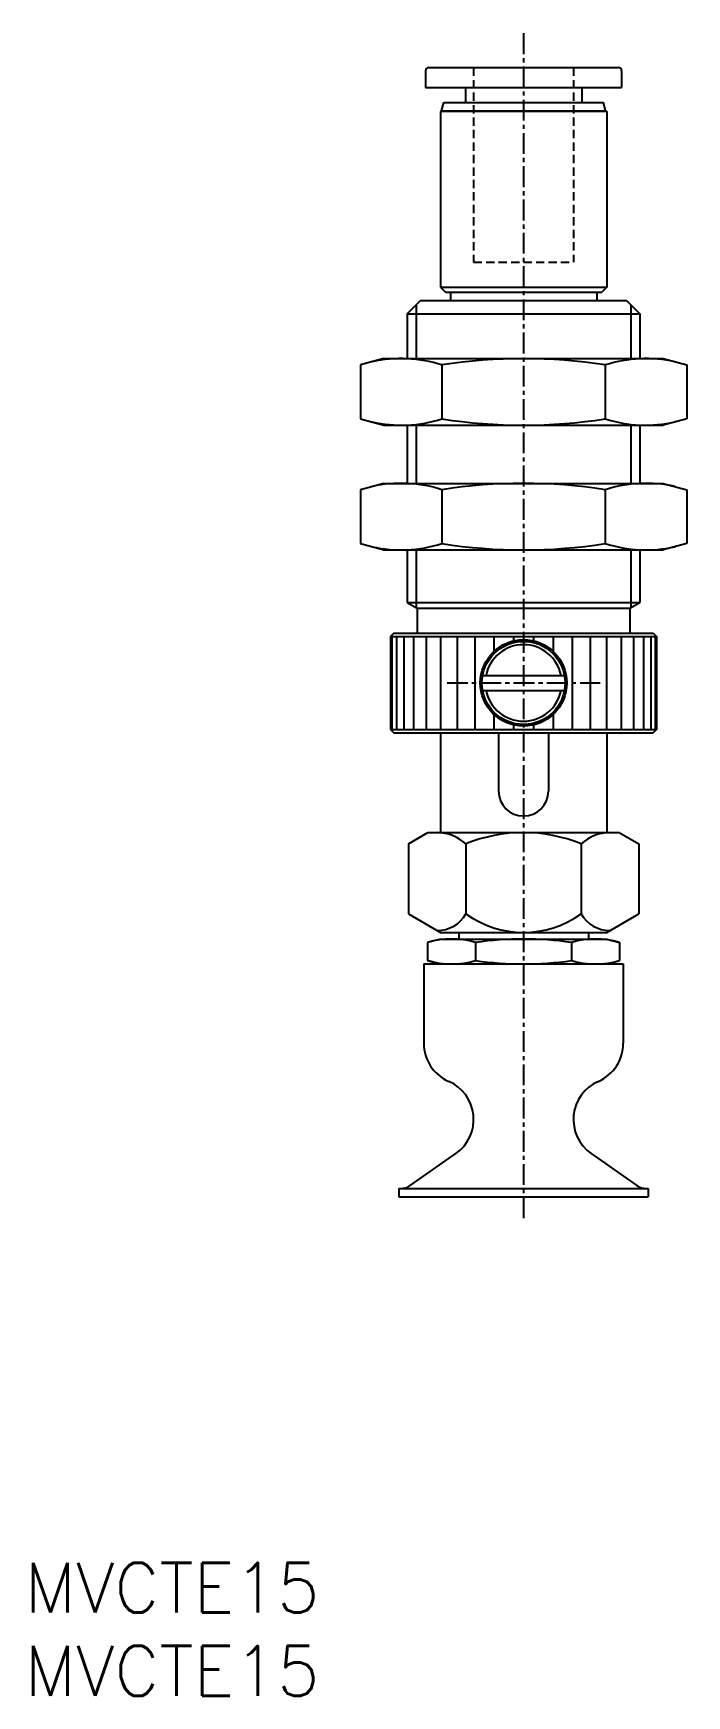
# Model space of a CAD drawing. Extents: x 0.5 to 39.8, y 0 to 100.
import ezdxf

# ---------------------------------------------------------------- set-up
doc = ezdxf.new("R2010")
doc.units = 0
doc.linetypes.add('CENTER', pattern=[2, 1.25, -0.25, 0.25, -0.25])
doc.linetypes.add('DASHED', pattern=[0.75, 0.5, -0.25])
doc.layers.get('0').update_dxf_attribs({"linetype": 'CONTINUOUS'})
doc.layers.add('CENTER', color=1, linetype='CENTER')
doc.styles.get("Standard").update_dxf_attribs({"font": 'txt.shx'})

# ---------------------------------------------------------------- blocks, each defined once
blk = doc.blocks.new('*U9')
at = {"color": 7, "linetype": 'CONTINUOUS'}
blk.add_text('MVCTE15', height=3, dxfattribs=at).set_placement((0, 0))
blk = doc.blocks.new('*U10')
at = {"color": 7, "linetype": 'CONTINUOUS'}
blk.add_text('MVCTE15', height=3, dxfattribs=at).set_placement((0, 5))

msp = doc.modelspace()

# ---------------------------------------------------------------- linework, layer by layer
at = {"color": 7, "linetype": 'CONTINUOUS'}
for p, q in [((24.1, 97.7), (24.1, 96.7)), ((24.3, 97.9), (35.7, 97.9)), ((35.9, 97.7), (35.9, 96.7)), ((24.1, 96.7), (35.9, 96.7)), ((26.5, 96.7), (26.5, 95.8)), ((33.5, 96.7), (33.5, 95.8)), ((25.066, 95.3), (25, 95.262)), ((35, 95.262), (25, 95.262)), ((25, 95.262), (25, 84.7)), ((25.066, 95.3), (25.2, 95.8)), ((25.066, 95.3), (34.934, 95.3)), ((25.2, 95.8), (34.8, 95.8)), ((34.934, 95.3), (34.8, 95.8)), ((34.934, 95.3), (35, 95.262)), ((35, 95.262), (35, 84.7)), ((25, 84.7), (35, 84.7)), ((25, 84.7), (25.3, 84.4)), ((25.3, 84.4), (34.7, 84.4)), ((25.6, 84.4), (25.6, 83.9)), ((34.4, 84.4), (34.4, 83.9)), ((35, 84.7), (34.7, 84.4)), ((23, 83.1), (23.8, 83.9)), ((23, 83.1), (23, 80.4)), ((23, 83.1), (37, 83.1)), ((23.542, 83.642), (23.542, 80.4)), ((23.8, 83.9), (36.2, 83.9)), ((36.2, 83.9), (37, 83.1)), ((36.459, 83.642), (36.459, 80.4)), ((37, 83.1), (37, 80.4)), ((21.6, 80.4), (20.185, 80.021)), ((20.185, 80.021), (20.185, 76.779)), ((21.6, 80.4), (38.4, 80.4)), ((25.093, 80.021), (25.093, 76.779)), ((34.907, 80.021), (34.907, 76.779)), ((38.4, 80.4), (39.815, 80.021)), ((39.815, 80.021), (39.815, 76.779)), ((20.185, 76.779), (21.6, 76.4)), ((21.6, 76.4), (38.4, 76.4)), ((23, 76.4), (23, 72.9)), ((23.542, 76.4), (23.542, 72.9)), ((36.459, 76.4), (36.459, 72.9)), ((37, 76.4), (37, 72.9)), ((39.815, 76.779), (38.4, 76.4)), ((21.6, 72.9), (20.185, 72.521)), ((20.185, 72.521), (20.185, 69.279)), ((21.6, 72.9), (38.4, 72.9)), ((25.093, 72.521), (25.093, 69.279)), ((34.907, 72.521), (34.907, 69.279)), ((38.4, 72.9), (39.815, 72.521)), ((39.815, 72.521), (39.815, 69.279)), ((20.185, 69.279), (21.6, 68.9)), ((39.815, 69.279), (38.4, 68.9)), ((21.6, 68.9), (38.4, 68.9)), ((23, 68.9), (23, 65.746)), ((23.542, 68.9), (23.542, 65.434)), ((36.459, 68.9), (36.459, 65.434)), ((37, 68.9), (37, 65.746)), ((23, 65.746), (23.6, 65.4)), ((23, 65.746), (37, 65.746)), ((23.6, 65.4), (36.4, 65.4)), ((23.6, 65.4), (23.6, 63.9)), ((36.4, 65.4), (37, 65.746)), ((36.4, 65.4), (36.4, 63.9)), ((22.2, 63.9), (22, 63.7)), ((22, 63.7), (22, 58.1)), ((22, 63.7), (38, 63.7)), ((22.089, 63.7), (22.089, 58.1)), ((22.2, 63.9), (37.8, 63.9)), ((22.355, 63.7), (22.355, 58.1)), ((22.792, 63.7), (22.792, 58.1)), ((23.39, 63.7), (23.39, 58.1)), ((24.136, 63.7), (24.136, 58.1)), ((25.012, 63.7), (25.012, 58.1)), ((26, 63.7), (26, 58.1)), ((27.077, 63.7), (27.077, 58.1)), ((28.22, 63.7), (28.22, 62.795)), ((29.402, 63.7), (29.402, 63.43)), ((30.598, 63.7), (30.598, 63.43)), ((31.78, 63.7), (31.78, 62.795)), ((32.923, 63.7), (32.923, 58.1)), ((34, 63.7), (34, 58.1)), ((34.988, 63.7), (34.988, 58.1)), ((35.864, 63.7), (35.864, 58.1)), ((36.61, 63.7), (36.61, 58.1)), ((37.208, 63.7), (37.208, 58.1)), ((37.645, 63.7), (37.645, 58.1)), ((37.8, 63.9), (38, 63.7)), ((37.911, 63.7), (37.911, 58.1)), ((38, 63.7), (38, 58.1)), ((27.541, 61.35), (32.459, 61.35)), ((27.541, 60.45), (32.459, 60.45)), ((28.22, 59.005), (28.22, 58.1)), ((31.78, 59.005), (31.78, 58.1)), ((22, 58.1), (22.2, 57.9)), ((22, 58.1), (38, 58.1)), ((29.402, 58.37), (29.402, 58.1)), ((30.598, 58.37), (30.598, 58.1)), ((38, 58.1), (37.8, 57.9)), ((22.2, 57.9), (37.8, 57.9)), ((25, 57.9), (25, 51.9)), ((28.5, 57.9), (28.5, 54.4)), ((31.5, 57.9), (31.5, 54.4)), ((35, 57.9), (35, 51.9)), ((23.072, 51.22), (24.25, 51.9)), ((23.072, 51.22), (23.072, 47.013)), ((24.25, 51.9), (35.75, 51.9)), ((26.536, 51.22), (26.536, 47.013)), ((33.464, 51.22), (33.464, 47.013)), ((35.75, 51.9), (36.928, 51.22)), ((36.928, 51.22), (36.928, 47.013)), ((23.072, 47.013), (25, 45.9)), ((35, 45.9), (36.928, 47.013)), ((24.226, 45.293), (24.226, 44.207)), ((25, 45.5), (24.227, 45.293)), ((25, 45.9), (35, 45.9)), ((25, 45.5), (35, 45.5)), ((26.1, 45.9), (26.1, 45.5)), ((27.113, 45.293), (27.113, 44.207)), ((32.887, 45.293), (32.887, 44.207)), ((33.9, 45.9), (33.9, 45.5)), ((35, 45.5), (35.773, 45.293)), ((35.774, 45.293), (35.774, 44.207)), ((24, 44), (36, 44)), ((24, 44), (24, 39.235)), ((25, 44), (24.226, 44.207)), ((35, 44), (35.773, 44.207)), ((36, 44), (36, 39.235)), ((23.187, 30.681), (25.934, 32.604)), ((34.066, 32.604), (36.813, 30.681)), ((22.5, 30.5), (37.5, 30.5)), ((22.5, 30.5), (22.5, 30)), ((22.5, 30), (37.5, 30)), ((37.5, 30.5), (37.5, 30))]:
    msp.add_line(p, q, dxfattribs=at)
at = {"color": 3, "linetype": 'DASHED'}
for p, q in [((27, 97.9), (27, 86.2)), ((33, 97.9), (33, 86.2)), ((27, 86.2), (33, 86.2))]:
    msp.add_line(p, q, dxfattribs=at)
at = {"color": 7, "linetype": 'CONTINUOUS'}
for radius in [2.6, 2.5]:
    msp.add_circle((30, 60.9), radius, dxfattribs=at)
for centre, radius, start, end in [((24.3, 97.7), 0.2, 90, 180), ((35.7, 97.7), 0.2, 0, 90), ((22.639, 72.27), 8.13, 72.43297, 102.43233), ((30, 48.45), 31.95, 81.16457, 98.83543), ((37.361, 72.27), 8.13, 77.56711, 107.56703), ((22.639, 84.53), 8.13, 257.56714, 287.56703), ((30, 108.35), 31.95, 261.16457, 278.83543), ((37.361, 84.53), 8.13, 252.43297, 282.43221), ((22.639, 64.77), 8.13, 72.43297, 102.43233), ((30, 40.95), 31.95, 81.16457, 98.83543), ((37.361, 64.77), 8.13, 77.56711, 107.56703), ((22.639, 77.03), 8.13, 257.56714, 287.56703), ((30, 100.85), 31.95, 261.16457, 278.83543), ((37.361, 77.03), 8.13, 252.43297, 282.43221), ((30, 60.9), 2.3, 11.28284, 168.71716), ((30, 60.9), 2.3, 191.28284, 348.71716), ((30, 54.4), 1.5, 180, 0), ((24.804, 49.355), 2.545, 47.11672, 90), ((30, 42.739), 9.161, 67.78069, 112.21931), ((35.196, 49.355), 2.545, 90, 132.88328), ((24.804, 48.013), 2, 270, 330), ((30, 51.846), 5.946, 234.3686, 305.6314), ((35.196, 48.013), 2, 210, 270), ((25.67, 40.37), 5.13, 73.65713, 106.34286), ((30, 25.293), 20.207, 81.7868, 98.21321), ((34.33, 40.37), 5.13, 73.65713, 106.34286), ((25.67, 49.13), 5.13, 253.65714, 286.34287), ((30, 64.207), 20.207, 261.78679, 278.2132), ((34.33, 49.13), 5.13, 253.65714, 286.34287), ((26.5, 39.235), 2.5, 180, 246.42183), ((33.5, 39.235), 2.5, 293.57818, 0), ((24.5, 34.652), 2.5, 305, 66.42182), ((35.5, 34.652), 2.5, 113.57818, 235.00001), ((22.613, 31.5), 1, 270, 305), ((37.387, 31.5), 1, 235, 270)]:
    msp.add_arc(centre, radius, start, end, dxfattribs=at)
at = {"layer": 'CENTER', "color": 1, "linetype": 'CENTER'}
for p, q in [((30, 99.965), (30, 28.586)), ((25.4, 60.9), (34.6, 60.9))]:
    msp.add_line(p, q, dxfattribs=at)

# ---------------------------------------------------------------- block references
at = {"color": 7, "linetype": 'CONTINUOUS'}
for name in ['*U10', '*U9']:
    msp.add_blockref(name, (0, 0), dxfattribs=at)

doc.saveas('drawing.dxf')
